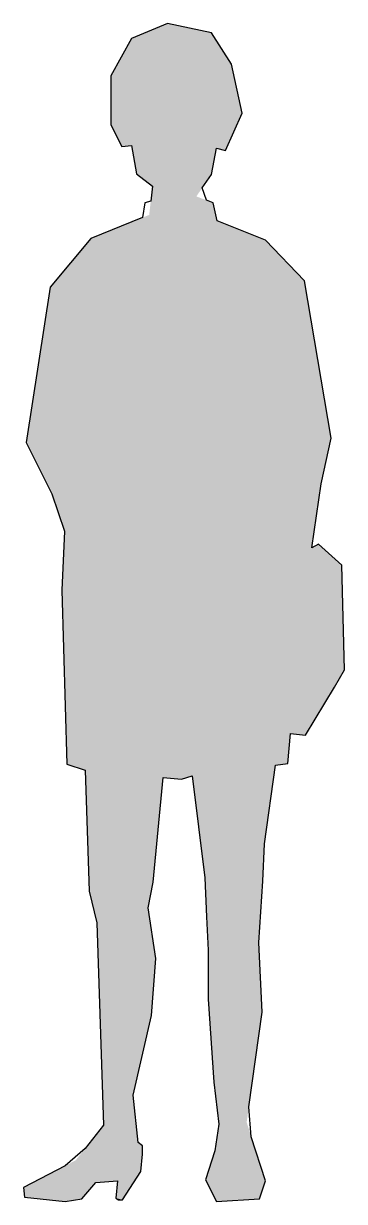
# Model space of a CAD drawing. Extents: x 7254 to 7716, y -4499 to -2798.
import ezdxf

# ---------------------------------------------------------------- set-up
doc = ezdxf.new("R2010")
doc.units = 0
doc.layers.get('0').update_dxf_attribs({"linetype": 'CONTINUOUS'})

# ---------------------------------------------------------------- blocks, each defined once
blk = doc.blocks.new('*U0')
at = {"linetype": 'CONTINUOUS'}
for points in [[(7461.2, -2798.2), (7409.7, -2819.8), (7524.6, -2811.4)], [(7409.7, -2819.8), (7379.7, -2873.7), (7553.4, -2856.9)], [(7524.6, -2811.4), (7409.7, -2819.8), (7553.4, -2856.9)], [(7553.4, -2856.9), (7379.7, -2873.7), (7568.9, -2927.6)], [(7379.7, -2873.7), (7379.7, -2944.3), (7568.9, -2927.6)], [(7568.9, -2927.6), (7379.7, -2944.3), (7409.7, -2974.3)], [(7568.9, -2927.6), (7409.7, -2974.3), (7531.8, -2977.9)], [(7568.9, -2927.6), (7531.8, -2977.9), (7545, -2981.4)], [(7379.7, -2944.3), (7395.3, -2975.5), (7409.7, -2974.3)], [(7409.7, -2974.3), (7416.9, -3015), (7531.8, -2977.9)], [(7531.8, -2977.9), (7416.9, -3015), (7524.6, -3016.2)], [(7416.9, -3015), (7439.6, -3032.9), (7524.6, -3016.2)], [(7524.6, -3016.2), (7439.6, -3032.9), (7502.9, -3047.8)], [(7439.6, -3032.9), (7435, -3074.5), (7502.9, -3047.8)], [(7502.9, -3047.8), (7435, -3074.5), (7527, -3056.9)], [(7527, -3056.9), (7435, -3074.5), (7533, -3083.2)], [(7435, -3074.5), (7351, -3108.4), (7533, -3083.2)], [(7533, -3083.2), (7351, -3108.4), (7602.5, -3110.8)], [(7351, -3108.4), (7292.3, -3179), (7602.5, -3110.8)], [(7602.5, -3110.8), (7292.3, -3179), (7658.8, -3169.5)], [(7292.3, -3179), (7257.6, -3403), (7697.1, -3397)], [(7658.8, -3169.5), (7292.3, -3179), (7697.1, -3397)], [(7697.1, -3397), (7257.6, -3403), (7682.7, -3462.9)], [(7257.6, -3403), (7294.7, -3477.2), (7682.7, -3462.9)], [(7682.7, -3462.9), (7294.7, -3477.2), (7669.4, -3555)], [(7294.7, -3477.2), (7312.7, -3531.1), (7669.4, -3555)], [(7312.7, -3531.1), (7309.1, -3616.1), (7669.4, -3555)], [(7678.8, -3550), (7669.4, -3555), (7712.6, -3580.2)], [(7669.4, -3555), (7309.1, -3616.1), (7712.6, -3580.2)], [(7712.6, -3580.2), (7309.1, -3616.1), (7716.2, -3731.1)], [(7309.1, -3616.1), (7316.3, -3867.6), (7716.2, -3731.1)], [(7716.2, -3731.1), (7316.3, -3867.6), (7638.4, -3823.3)], [(7716.2, -3731.1), (7638.4, -3823.3), (7701.9, -3756.3)], [(7701.9, -3756.3), (7638.4, -3823.3), (7660, -3825.7)], [(7638.4, -3823.3), (7316.3, -3867.6), (7634.8, -3866.4)], [(7634.8, -3866.4), (7316.3, -3867.6), (7616.8, -3868.8)], [(7316.3, -3867.6), (7342.6, -3876), (7616.8, -3868.8)], [(7616.8, -3868.8), (7342.6, -3876), (7497.1, -3884.4)], [(7342.6, -3876), (7455.2, -3886.8), (7497.1, -3884.4)], [(7342.6, -3876), (7348.6, -4050.8), (7455.2, -3886.8)], [(7616.8, -3868.8), (7497.1, -3884.4), (7601.3, -3982.6)], [(7455.2, -3886.8), (7348.6, -4050.8), (7440.8, -4037.7)], [(7497.1, -3884.4), (7455.2, -3886.8), (7481.5, -3889.2)], [(7497.1, -3884.4), (7515.1, -4031.7), (7601.3, -3982.6)], [(7601.3, -3982.6), (7515.1, -4031.7), (7598.9, -4036.5)], [(7440.8, -4037.7), (7348.6, -4050.8), (7433.6, -4074.8)], [(7515.1, -4031.7), (7517.4, -4088), (7598.9, -4036.5)], [(7598.9, -4036.5), (7517.4, -4088), (7592.9, -4125.1)], [(7348.6, -4050.8), (7359.4, -4096.4), (7433.6, -4074.8)], [(7433.6, -4074.8), (7359.4, -4096.4), (7444.4, -4147.9)], [(7359.4, -4096.4), (7369, -4388.6), (7444.4, -4147.9)], [(7517.4, -4088), (7519.8, -4135.9), (7592.9, -4125.1)], [(7592.9, -4125.1), (7519.8, -4135.9), (7597.7, -4225.7)], [(7444.4, -4147.9), (7369, -4388.6), (7438.4, -4230.5)], [(7519.8, -4135.9), (7519.8, -4206.5), (7597.7, -4225.7)], [(7519.8, -4206.5), (7528.2, -4326.3), (7597.7, -4225.7)], [(7438.4, -4230.5), (7369, -4388.6), (7412.1, -4345.4)], [(7597.7, -4225.7), (7528.2, -4326.3), (7575.4, -4384.4)], [(7528.2, -4326.3), (7535.4, -4387.4), (7575.4, -4384.4)], [(7412.1, -4345.4), (7369, -4388.6), (7419.2, -4413.7)], [(7575.4, -4384.4), (7535.4, -4387.4), (7602.5, -4468.8)], [(7369, -4388.6), (7329.1, -4439.3), (7419.2, -4413.7)], [(7535.4, -4387.4), (7529.4, -4425.7), (7602.5, -4468.8)], [(7419.2, -4413.7), (7329.1, -4439.3), (7425.2, -4418.5)], [(7425.2, -4418.5), (7329.1, -4439.3), (7425.2, -4430.5)], [(7425.2, -4430.5), (7329.1, -4439.3), (7422.8, -4455.6)], [(7529.4, -4425.7), (7516.2, -4467.6), (7602.5, -4468.8)], [(7329.1, -4439.3), (7254, -4478.4), (7389.3, -4468.8)], [(7329.1, -4439.3), (7389.3, -4468.8), (7422.8, -4455.6)], [(7389.3, -4468.8), (7254, -4478.4), (7358.2, -4471.2)], [(7358.2, -4471.2), (7254, -4478.4), (7337.8, -4495.1)], [(7389.3, -4468.8), (7386.9, -4493.9), (7396.5, -4496.3)], [(7422.8, -4455.6), (7389.3, -4468.8), (7396.5, -4496.3)], [(7516.2, -4467.6), (7531.8, -4498.7), (7602.5, -4468.8)], [(7602.5, -4468.8), (7531.8, -4498.7), (7594.1, -4495.1)], [(7254, -4478.4), (7255.2, -4492.7), (7337.8, -4495.1)], [(7255.2, -4492.7), (7313.9, -4498.7), (7337.8, -4495.1)], [(7386.9, -4493.9), (7390.5, -4496.3), (7396.5, -4496.3)]]:
    blk.add_solid(points, dxfattribs=at)

msp = doc.modelspace()

# ---------------------------------------------------------------- linework, layer by layer
at = {"color": 0}
msp.add_lwpolyline([(7524.6, -2811.4), (7461.2, -2798.2), (7409.7, -2819.8), (7379.7, -2873.7), (7379.7, -2944.3), (7395.3, -2975.5), (7409.7, -2974.3), (7416.9, -3015), (7439.6, -3032.9), (7437.2, -3054.5), (7428.8, -3056.9), (7425.2, -3078.4), (7351, -3108.4), (7292.3, -3179), (7257.6, -3403), (7294.7, -3477.2), (7312.7, -3531.1), (7309.1, -3616.1), (7316.3, -3867.6), (7342.6, -3876), (7348.6, -4050.8), (7359.4, -4096.4), (7369, -4388.6), (7342.6, -4422.1), (7313.9, -4447.2), (7254, -4478.4), (7255.2, -4492.7), (7313.9, -4498.7), (7337.8, -4495.1), (7358.2, -4471.2), (7389.3, -4468.8), (7386.9, -4493.9), (7390.5, -4496.3), (7396.5, -4496.3), (7422.8, -4455.6), (7425.2, -4430.5), (7425.2, -4418.5), (7419.2, -4413.7), (7412.1, -4345.4), (7438.4, -4230.5), (7444.4, -4147.9), (7433.6, -4074.8), (7440.8, -4037.7), (7455.2, -3886.8), (7481.5, -3889.2), (7497.1, -3884.4), (7515.1, -4031.7), (7517.4, -4088), (7519.8, -4135.9), (7519.8, -4206.5), (7528.2, -4326.3), (7535.4, -4387.4), (7529.4, -4425.7), (7516.2, -4467.6), (7531.8, -4498.7), (7594.1, -4495.1), (7602.5, -4468.8), (7582.1, -4405.3), (7578.5, -4362.2), (7597.7, -4225.7), (7592.9, -4125.1), (7598.9, -4036.5), (7601.3, -3982.6), (7616.8, -3868.8), (7634.8, -3866.4), (7638.4, -3823.3), (7660, -3825.7), (7701.9, -3756.3), (7716.2, -3731.1), (7712.6, -3580.2), (7678.8, -3550), (7678.8, -3550), (7669.4, -3555), (7682.7, -3462.9), (7697.1, -3397), (7658.8, -3169.5), (7602.5, -3110.8), (7533, -3083.2), (7527, -3056.9), (7517.4, -3053.3), (7511.5, -3035.3), (7524.6, -3016.2), (7531.8, -2977.9), (7545, -2981.4), (7568.9, -2927.6), (7553.4, -2856.9), (7524.6, -2811.4), (7524.6, -2811.4)], dxfattribs=at)

# ---------------------------------------------------------------- block references
at = {"color": 0, "linetype": 'CONTINUOUS'}
msp.add_blockref('*U0', (0, 0), dxfattribs=at)

doc.saveas('drawing.dxf')
